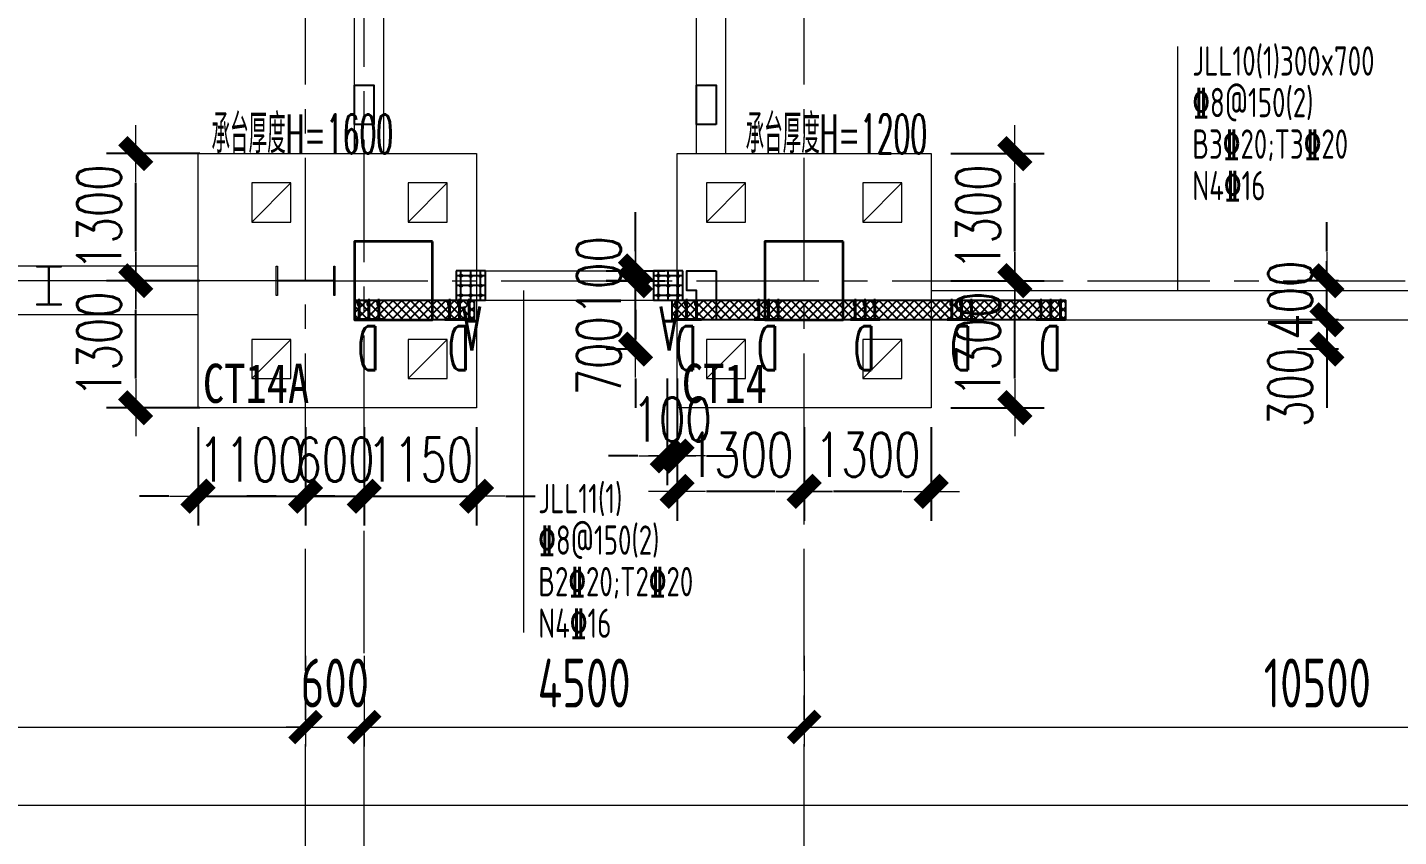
# Model space of a CAD drawing. Extents: x -1201378 to 2367219, y -619313 to 244905.
# Drawn here: x -102203 to -88177, y 131963 to 140244 of the extents above; entities that cross this region are included whole.
import ezdxf
from ezdxf.enums import TextEntityAlignment as Align

# ---------------------------------------------------------------- set-up
doc = ezdxf.new("R2010")
doc.units = 0
doc.header["$LTSCALE"] = 1000
doc.linetypes.add('CENTER', pattern=[2, 1.25, -0.25, 0.25, -0.25])
doc.layers.get('0').update_dxf_attribs({"linetype": 'CONTINUOUS'})
doc.layers.get('Defpoints').update_dxf_attribs({"linetype": 'CONTINUOUS'})
for name, color, linetype in [('!ZN1-填充-8', 8, 'CONTINUOUS'), ('2钢材断面', 2, 'CONTINUOUS'), ('30预埋件', 30, 'CONTINUOUS'), ('40钢材投影', 40, 'CONTINUOUS'), ('ALT_CEN-0-30', 1, 'CENTER'), ('S-BG', 131, 'CONTINUOUS'), ('S-GZ', 2, 'CONTINUOUS'), ('S-HATCH1-W', 252, 'CONTINUOUS'), ('S-SS', 111, 'CONTINUOUS'), ('S-TEXT', 21, 'CONTINUOUS'), ('结构轮廓线', 1, 'CONTINUOUS')]:
    doc.layers.add(name, color=color, linetype=linetype)
doc.layers.add('A-云线2', color=3, linetype='CONTINUOUS', plot=False)
for name, color, linetype, lineweight in [('S-axis', 111, 'CONTINUOUS', 0), ('S-bkl', 4, 'CONTINUOUS', 0), ('S-col', 2, 'CONTINUOUS', 0), ('S-ct', 2, 'CONTINUOUS', 0), ('S-dim', 81, 'CONTINUOUS', 0), ('S-dote', 5, 'CENTER', 0), ('S-zhuang', 1, 'CONTINUOUS', 0), ('基础梁集中标注', 2, 'CONTINUOUS', 18), ('砼柱', 2, 'CONTINUOUS', 35)]:
    doc.layers.add(name, color=color, linetype=linetype, lineweight=lineweight)
doc.styles.add('DHTEXT-1', font='romans.shx', dxfattribs={"width": 0.7, "bigfont": 'chinese.shx'})
doc.styles.add('SS1', font='tj-romans1.shx', dxfattribs={"width": 0.7, "bigfont": 'tj-hztxt1.shx'})
doc.styles.add('TSSD_Dimension', font='tssdeng.shx', dxfattribs={"width": 0.7, "bigfont": 'hztxt.shx'})
doc.styles.add('样式 1', font='yjkeng.shx', dxfattribs={"width": 0.7, "height": 300, "bigfont": 'yjkchn.shx'})
doc.styles.add('黑体', font='simhei.ttf', dxfattribs={"width": 0.8})
doc.dimstyles.new('S-150-ARCHI', dxfattribs={"dimscale": 150, "dimtxt": 3, "dimasz": 2, "dimexe": 2, "dimexo": 2, "dimgap": 1, "dimtad": 1, "dimdec": 0, "dimzin": 0, "dimdsep": 46, "dimtxsty": 'SS1', "dimblk1": 'TT', "dimblk2": 'TT', "dimsah": 1, "dimcen": 1, "dimclrd": 256, "dimclre": 256, "dimclrt": 256, "dimadec": 0, "dimazin": 0, "dimtfac": 1, "dimtdec": 0, "dimtix": 1, "dimtmove": 2, "dimatfit": 0, "dimldrblk": 'TT', "dimfxl": 2, "dimtolj": 1, "dimtzin": 0, "dimarcsym": 0})
doc.dimstyles.new('TSSD_200_200', dxfattribs={"dimtxt": 500, "dimasz": 200, "dimexe": 200, "dimexo": 500, "dimgap": 200, "dimtad": 1, "dimdec": 0, "dimzin": 0, "dimdsep": 46, "dimtxsty": 'TSSD_Dimension', "dimblk": 'ARCHTICK', "dimcen": 0, "dimdle": 200, "dimclrt": 7, "dimadec": 0, "dimazin": 0, "dimtfac": 1, "dimtdec": 0, "dimtix": 1, "dimtmove": 2, "dimatfit": 3, "dimfxl": 1, "dimtolj": 1, "dimtzin": 0, "dimarcsym": 0})

# ---------------------------------------------------------------- blocks, each defined once
blk = doc.blocks.new('_FZH')
at = {"layer": 'S-col'}
blk.add_lwpolyline([(-0.375, -0.188), (-0.375, 0.187), (-0.36, 0.187), (-0.36, 0.005), (0.36, 0.005), (0.36, 0.187), (0.375, 0.187), (0.375, -0.188), (0.36, -0.188), (0.36, -0.005), (-0.36, -0.005), (-0.36, -0.188)], close=True, dxfattribs=at)
blk = doc.blocks.new('w4234324')
at = {"layer": 'S-col', "xscale": 800.0000000000005, "yscale": 800.0000000000005, "zscale": 800.0000000000005}
blk.add_blockref('_FZH', (-144454, 741820), dxfattribs=at)
blk = doc.blocks.new('_ArchTick')
at = {"color": 0, "linetype": 'ByBlock', "const_width": 0.5}
blk.add_lwpolyline([(-0.707, -0.707), (0.707, 0.707)], dxfattribs=at)
blk = doc.blocks.new('*D3029')
at = {"layer": 'Defpoints', "color": 0, "transparency": 16777216}
for p in [(-115858, 21687), (-99358, 21687), (-99358, 20460)]:
    blk.add_point(p, dxfattribs=at)
at = {"layer": 'S-axis', "color": 0, "lineweight": -2, "transparency": 16777216}
for p, q in [((-115858, 21187), (-115858, 20260)), ((-99358, 21187), (-99358, 20260)), ((-116058, 20460), (-99158, 20460))]:
    blk.add_line(p, q, dxfattribs=at)
at = {"layer": 'S-axis', "color": 0, "lineweight": -2, "transparency": 16777216, "xscale": 200, "yscale": 200, "zscale": 200, "rotation": 180}
blk.add_blockref('_ArchTick', (-115858, 20460), dxfattribs=at)
at = {"layer": 'S-axis', "color": 0, "lineweight": -2, "transparency": 16777216, "xscale": 200, "yscale": 200, "zscale": 200}
blk.add_blockref('_ArchTick', (-99358, 20460), dxfattribs=at)
at = {"layer": 'S-axis', "color": 7, "transparency": 16777216, "insert": (-107608, 20910), "char_height": 500, "attachment_point": 5, "style": 'TSSD_Dimension'}
blk.add_mtext('\\A1;16500', dxfattribs=at)
blk = doc.blocks.new('*D3030')
at = {"layer": 'Defpoints', "color": 0, "transparency": 16777216}
for p in [(-99358, 21687), (-98758, 21687), (-98758, 20460)]:
    blk.add_point(p, dxfattribs=at)
at = {"layer": 'S-axis', "color": 0, "lineweight": -2, "transparency": 16777216}
for p, q in [((-99358, 21187), (-99358, 20260)), ((-98758, 21187), (-98758, 20260)), ((-99358, 20460), (-99558, 20460)), ((-99358, 20460), (-98758, 20460)), ((-98758, 20460), (-98558, 20460))]:
    blk.add_line(p, q, dxfattribs=at)
at = {"layer": 'S-axis', "color": 0, "lineweight": -2, "transparency": 16777216, "xscale": 200, "yscale": 200, "zscale": 200}
blk.add_blockref('_ArchTick', (-99358, 20460), dxfattribs=at)
at = {"layer": 'S-axis', "color": 0, "lineweight": -2, "transparency": 16777216, "xscale": 200, "yscale": 200, "zscale": 200, "rotation": 180}
blk.add_blockref('_ArchTick', (-98758, 20460), dxfattribs=at)
at = {"layer": 'S-axis', "color": 7, "transparency": 16777216, "insert": (-99058, 20910), "char_height": 500, "attachment_point": 5, "style": 'TSSD_Dimension'}
blk.add_mtext('\\A1;600', dxfattribs=at)
blk = doc.blocks.new('*D3031')
at = {"layer": 'Defpoints', "color": 0, "transparency": 16777216}
for p in [(-98758, 21687), (-94258, 21687), (-94258, 20460)]:
    blk.add_point(p, dxfattribs=at)
at = {"layer": 'S-axis', "color": 0, "lineweight": -2, "transparency": 16777216}
for p, q in [((-98758, 21187), (-98758, 20260)), ((-94258, 21187), (-94258, 20260)), ((-98958, 20460), (-94058, 20460))]:
    blk.add_line(p, q, dxfattribs=at)
at = {"layer": 'S-axis', "color": 0, "lineweight": -2, "transparency": 16777216, "xscale": 200, "yscale": 200, "zscale": 200, "rotation": 180}
blk.add_blockref('_ArchTick', (-98758, 20460), dxfattribs=at)
at = {"layer": 'S-axis', "color": 0, "lineweight": -2, "transparency": 16777216, "xscale": 200, "yscale": 200, "zscale": 200}
blk.add_blockref('_ArchTick', (-94258, 20460), dxfattribs=at)
at = {"layer": 'S-axis', "color": 7, "transparency": 16777216, "insert": (-96508, 20910), "char_height": 500, "attachment_point": 5, "style": 'TSSD_Dimension'}
blk.add_mtext('\\A1;4500', dxfattribs=at)
blk = doc.blocks.new('*D3032')
at = {"layer": 'Defpoints', "color": 0, "transparency": 16777216}
for p in [(-94258, 21687), (-83758, 21687), (-83758, 20460)]:
    blk.add_point(p, dxfattribs=at)
at = {"layer": 'S-axis', "color": 0, "lineweight": -2, "transparency": 16777216}
for p, q in [((-94258, 21187), (-94258, 20260)), ((-83758, 21187), (-83758, 20260)), ((-94458, 20460), (-83558, 20460))]:
    blk.add_line(p, q, dxfattribs=at)
at = {"layer": 'S-axis', "color": 0, "lineweight": -2, "transparency": 16777216, "xscale": 200, "yscale": 200, "zscale": 200, "rotation": 180}
blk.add_blockref('_ArchTick', (-94258, 20460), dxfattribs=at)
at = {"layer": 'S-axis', "color": 0, "lineweight": -2, "transparency": 16777216, "xscale": 200, "yscale": 200, "zscale": 200}
blk.add_blockref('_ArchTick', (-83758, 20460), dxfattribs=at)
at = {"layer": 'S-axis', "color": 7, "transparency": 16777216, "insert": (-89008, 20910), "char_height": 500, "attachment_point": 5, "style": 'TSSD_Dimension'}
blk.add_mtext('\\A1;10500', dxfattribs=at)
blk = doc.blocks.new('*D3034')
at = {"layer": 'Defpoints', "color": 0, "transparency": 16777216}
for p in [(-209458, 21587), (-82958, 21587), (-82958, 19660)]:
    blk.add_point(p, dxfattribs=at)
at = {"layer": 'S-axis', "color": 0, "lineweight": -2, "transparency": 16777216}
for p, q in [((-209458, 21087), (-209458, 19460)), ((-82958, 21087), (-82958, 19460)), ((-209658, 19660), (-82758, 19660))]:
    blk.add_line(p, q, dxfattribs=at)
at = {"layer": 'S-axis', "color": 0, "lineweight": -2, "transparency": 16777216, "xscale": 200, "yscale": 200, "zscale": 200, "rotation": 180}
blk.add_blockref('_ArchTick', (-209458, 19660), dxfattribs=at)
at = {"layer": 'S-axis', "color": 0, "lineweight": -2, "transparency": 16777216, "xscale": 200, "yscale": 200, "zscale": 200}
blk.add_blockref('_ArchTick', (-82958, 19660), dxfattribs=at)
at = {"layer": 'S-axis', "color": 7, "transparency": 16777216, "insert": (-146208, 20110), "char_height": 500, "attachment_point": 5, "style": 'TSSD_Dimension'}
blk.add_mtext('\\A1;126500', dxfattribs=at)
blk = doc.blocks.new('A$C6AFE39C8')
at = {"layer": '砼柱', "lineweight": 35}
for points in [[(-14800, -90000), (-15600, -90000), (-15600, -90800), (-14800, -90800)], [(-10600, -90000), (-11400, -90000), (-11400, -90800), (-10600, -90800)]]:
    blk.add_lwpolyline(points, close=True, dxfattribs=at)
blk = doc.blocks.new('A$C656D53E9')
at = {"layer": 'S-zhuang', "ltscale": 0.25}
blk.add_line((-200, 200), (200, -200), dxfattribs=at)
at = {"layer": 'S-zhuang', "color": 1, "ltscale": 0.5}
blk.add_lwpolyline([(200, 200), (-200, 200), (-200, -200), (200, -200)], close=True, dxfattribs=at)
blk = doc.blocks.new('TT')
blk.add_line((-0.969, 0), (0.969, 0))
at = {"const_width": 0.45}
blk.add_lwpolyline([(-0.442, -0.442), (0.442, 0.442)], dxfattribs=at)
blk = doc.blocks.new('*D5460')
at = {"layer": 'Defpoints', "color": 0, "transparency": 16777216}
for p in [(-100458, 136452), (-99358, 136452), (-99358, 135446)]:
    blk.add_point(p, dxfattribs=at)
at = {"layer": 'S-dim', "lineweight": -2, "transparency": 16777216}
for p, q in [((-100458, 136152), (-100458, 135146)), ((-99358, 136152), (-99358, 135146)), ((-100758, 135446), (-101058, 135446)), ((-100458, 135446), (-99358, 135446)), ((-99058, 135446), (-98758, 135446))]:
    blk.add_line(p, q, dxfattribs=at)
at = {"layer": 'S-dim', "lineweight": -2, "transparency": 16777216, "xscale": 300, "yscale": 300, "zscale": 300}
blk.add_blockref('TT', (-100458, 135446), dxfattribs=at)
at = {"layer": 'S-dim', "lineweight": -2, "transparency": 16777216, "xscale": 300, "yscale": 300, "zscale": 300, "rotation": 180}
blk.add_blockref('TT', (-99358, 135446), dxfattribs=at)
at = {"layer": 'S-dim', "transparency": 16777216, "insert": (-99908, 135821), "char_height": 450, "attachment_point": 5, "style": 'SS1'}
blk.add_mtext('\\A1;1100', dxfattribs=at)
blk = doc.blocks.new('*D5461')
at = {"layer": 'Defpoints', "color": 0, "transparency": 16777216}
for p in [(-99358, 136452), (-98758, 136452), (-98758, 135446)]:
    blk.add_point(p, dxfattribs=at)
at = {"layer": 'S-dim', "lineweight": -2, "transparency": 16777216}
for p, q in [((-99358, 136152), (-99358, 135146)), ((-98758, 136152), (-98758, 135146)), ((-99658, 135446), (-99958, 135446)), ((-99358, 135446), (-98758, 135446)), ((-98458, 135446), (-98158, 135446))]:
    blk.add_line(p, q, dxfattribs=at)
at = {"layer": 'S-dim', "lineweight": -2, "transparency": 16777216, "xscale": 300, "yscale": 300, "zscale": 300}
blk.add_blockref('TT', (-99358, 135446), dxfattribs=at)
at = {"layer": 'S-dim', "lineweight": -2, "transparency": 16777216, "xscale": 300, "yscale": 300, "zscale": 300, "rotation": 180}
blk.add_blockref('TT', (-98758, 135446), dxfattribs=at)
at = {"layer": 'S-dim', "transparency": 16777216, "insert": (-99058, 135821), "char_height": 450, "attachment_point": 5, "style": 'SS1'}
blk.add_mtext('\\A1;600', dxfattribs=at)
blk = doc.blocks.new('*D5462')
at = {"layer": 'Defpoints', "color": 0, "transparency": 16777216}
for p in [(-98758, 136452), (-97608, 136452), (-97608, 135446)]:
    blk.add_point(p, dxfattribs=at)
at = {"layer": 'S-dim', "lineweight": -2, "transparency": 16777216}
for p, q in [((-98758, 136152), (-98758, 135146)), ((-97608, 136152), (-97608, 135146)), ((-99058, 135446), (-99358, 135446)), ((-98758, 135446), (-97608, 135446)), ((-97308, 135446), (-97008, 135446))]:
    blk.add_line(p, q, dxfattribs=at)
at = {"layer": 'S-dim', "lineweight": -2, "transparency": 16777216, "xscale": 300, "yscale": 300, "zscale": 300}
blk.add_blockref('TT', (-98758, 135446), dxfattribs=at)
at = {"layer": 'S-dim', "lineweight": -2, "transparency": 16777216, "xscale": 300, "yscale": 300, "zscale": 300, "rotation": 180}
blk.add_blockref('TT', (-97608, 135446), dxfattribs=at)
at = {"layer": 'S-dim', "transparency": 16777216, "insert": (-98183, 135821), "char_height": 450, "attachment_point": 5, "style": 'SS1'}
blk.add_mtext('\\A1;1150', dxfattribs=at)
blk = doc.blocks.new('*D5463')
at = {"layer": 'Defpoints', "color": 0, "transparency": 16777216}
for p in [(-101096, 137652), (-100141, 137652), (-100141, 136352)]:
    blk.add_point(p, dxfattribs=at)
at = {"layer": 'S-dim', "lineweight": -2, "transparency": 16777216}
for p, q in [((-100441, 137652), (-101396, 137652)), ((-101096, 136652), (-101096, 137352)), ((-100441, 136352), (-101396, 136352))]:
    blk.add_line(p, q, dxfattribs=at)
at = {"layer": 'S-dim', "lineweight": -2, "transparency": 16777216, "xscale": 300, "yscale": 300, "zscale": 300}
for p, rotation in [((-101096, 137652), 90), ((-101096, 136352), 270)]:
    blk.add_blockref('TT', p, dxfattribs=dict(at, rotation=rotation))
at = {"layer": 'S-dim', "transparency": 16777216, "insert": (-101471, 137002), "char_height": 450, "attachment_point": 5, "rotation": 90, "style": 'SS1'}
blk.add_mtext('\\A1;1300', dxfattribs=at)
blk = doc.blocks.new('*D5464')
at = {"layer": 'Defpoints', "color": 0, "transparency": 16777216}
for p in [(-101096, 138952), (-100141, 138952), (-100141, 137652)]:
    blk.add_point(p, dxfattribs=at)
at = {"layer": 'S-dim', "lineweight": -2, "transparency": 16777216}
for p, q in [((-100441, 138952), (-101396, 138952)), ((-101096, 137952), (-101096, 138652)), ((-100441, 137652), (-101396, 137652))]:
    blk.add_line(p, q, dxfattribs=at)
at = {"layer": 'S-dim', "lineweight": -2, "transparency": 16777216, "xscale": 300, "yscale": 300, "zscale": 300}
for p, rotation in [((-101096, 138952), 90), ((-101096, 137652), 270)]:
    blk.add_blockref('TT', p, dxfattribs=dict(at, rotation=rotation))
at = {"layer": 'S-dim', "transparency": 16777216, "insert": (-101471, 138302), "char_height": 450, "attachment_point": 5, "rotation": 90, "style": 'SS1'}
blk.add_mtext('\\A1;1300', dxfattribs=at)
blk = doc.blocks.new('*D5465')
at = {"layer": 'Defpoints', "color": 0, "transparency": 16777216}
for p in [(-93058, 137652), (-92103, 137652), (-93058, 136352)]:
    blk.add_point(p, dxfattribs=at)
at = {"layer": 'S-dim', "lineweight": -2, "transparency": 16777216}
for p, q in [((-92758, 137652), (-91803, 137652)), ((-92103, 136652), (-92103, 137352)), ((-92758, 136352), (-91803, 136352))]:
    blk.add_line(p, q, dxfattribs=at)
at = {"layer": 'S-dim', "lineweight": -2, "transparency": 16777216, "xscale": 300, "yscale": 300, "zscale": 300}
for p, rotation in [((-92103, 137652), 90), ((-92103, 136352), 270)]:
    blk.add_blockref('TT', p, dxfattribs=dict(at, rotation=rotation))
at = {"layer": 'S-dim', "transparency": 16777216, "insert": (-92478, 137002), "char_height": 450, "attachment_point": 5, "rotation": 90, "style": 'SS1'}
blk.add_mtext('\\A1;1300', dxfattribs=at)
blk = doc.blocks.new('*D5466')
at = {"layer": 'Defpoints', "color": 0, "transparency": 16777216}
for p in [(-93058, 138952), (-92103, 138952), (-93058, 137652)]:
    blk.add_point(p, dxfattribs=at)
at = {"layer": 'S-dim', "lineweight": -2, "transparency": 16777216}
for p, q in [((-92758, 138952), (-91803, 138952)), ((-92103, 137952), (-92103, 138652)), ((-92758, 137652), (-91803, 137652))]:
    blk.add_line(p, q, dxfattribs=at)
at = {"layer": 'S-dim', "lineweight": -2, "transparency": 16777216, "xscale": 300, "yscale": 300, "zscale": 300}
for p, rotation in [((-92103, 138952), 90), ((-92103, 137652), 270)]:
    blk.add_blockref('TT', p, dxfattribs=dict(at, rotation=rotation))
at = {"layer": 'S-dim', "transparency": 16777216, "insert": (-92478, 138302), "char_height": 450, "attachment_point": 5, "rotation": 90, "style": 'SS1'}
blk.add_mtext('\\A1;1300', dxfattribs=at)
blk = doc.blocks.new('*D5467')
at = {"layer": 'Defpoints', "color": 0, "transparency": 16777216}
for p in [(-94258, 136452), (-92958, 136452), (-94258, 135496)]:
    blk.add_point(p, dxfattribs=at)
at = {"layer": 'S-dim', "lineweight": -2, "transparency": 16777216}
for p, q in [((-94258, 136152), (-94258, 135196)), ((-92958, 136152), (-92958, 135196)), ((-93258, 135496), (-93958, 135496))]:
    blk.add_line(p, q, dxfattribs=at)
at = {"layer": 'S-dim', "lineweight": -2, "transparency": 16777216, "xscale": 300, "yscale": 300, "zscale": 300}
for p, rotation in [((-94258, 135496), 180.0000000000039), ((-92958, 135496), 3.836930773104541e-12)]:
    blk.add_blockref('TT', p, dxfattribs=dict(at, rotation=rotation))
at = {"layer": 'S-dim', "transparency": 16777216, "insert": (-93608, 135871), "char_height": 450, "attachment_point": 5, "style": 'SS1'}
blk.add_mtext('\\A1;1300', dxfattribs=at)
blk = doc.blocks.new('*D5468')
at = {"layer": 'Defpoints', "color": 0, "transparency": 16777216}
for p in [(-95558, 136452), (-94258, 136452), (-95558, 135496)]:
    blk.add_point(p, dxfattribs=at)
at = {"layer": 'S-dim', "lineweight": -2, "transparency": 16777216}
for p, q in [((-95558, 136152), (-95558, 135196)), ((-94258, 136152), (-94258, 135196)), ((-94558, 135496), (-95258, 135496))]:
    blk.add_line(p, q, dxfattribs=at)
at = {"layer": 'S-dim', "lineweight": -2, "transparency": 16777216, "xscale": 300, "yscale": 300, "zscale": 300}
for p, rotation in [((-95558, 135496), 179.9999999999975), ((-94258, 135496), 359.9999999999975)]:
    blk.add_blockref('TT', p, dxfattribs=dict(at, rotation=rotation))
at = {"layer": 'S-dim', "transparency": 16777216, "insert": (-94908, 135871), "char_height": 450, "attachment_point": 5, "style": 'SS1'}
blk.add_mtext('\\A1;1300', dxfattribs=at)
blk = doc.blocks.new('*D5593')
at = {"layer": 'Defpoints', "color": 0, "transparency": 16777216}
for p in [(-88910, 137652), (-88492, 137652), (-88492, 137252)]:
    blk.add_point(p, dxfattribs=at)
at = {"layer": 'S-dim', "lineweight": -2, "transparency": 16777216}
for p, q in [((-88910, 137952), (-88910, 138252)), ((-88792, 137652), (-89210, 137652)), ((-88910, 137252), (-88910, 137652)), ((-88792, 137252), (-89210, 137252)), ((-88910, 136952), (-88910, 136652))]:
    blk.add_line(p, q, dxfattribs=at)
at = {"layer": 'S-dim', "lineweight": -2, "transparency": 16777216, "xscale": 300, "yscale": 300, "zscale": 300}
for p, rotation in [((-88910, 137652), 270), ((-88910, 137252), 90)]:
    blk.add_blockref('TT', p, dxfattribs=dict(at, rotation=rotation))
at = {"layer": 'S-dim', "transparency": 16777216, "insert": (-89285, 137452), "char_height": 450, "attachment_point": 5, "rotation": 90, "style": 'SS1'}
blk.add_mtext('\\A1;400', dxfattribs=at)
blk = doc.blocks.new('*D6496')
at = {"layer": 'Defpoints', "color": 0, "transparency": 16777216}
for p in [(-96583, 137752), (-96583, 137652), (-95983, 137652)]:
    blk.add_point(p, dxfattribs=at)
at = {"layer": 'S-dim', "lineweight": -2, "transparency": 16777216}
for p, q in [((-95983, 138052), (-95983, 138352)), ((-96283, 137752), (-95683, 137752)), ((-95983, 137752), (-95983, 137652)), ((-96283, 137652), (-95683, 137652)), ((-95983, 137352), (-95983, 137052))]:
    blk.add_line(p, q, dxfattribs=at)
at = {"layer": 'S-dim', "lineweight": -2, "transparency": 16777216, "xscale": 300, "yscale": 300, "zscale": 300}
for p, rotation in [((-95983, 137752), 270), ((-95983, 137652), 90)]:
    blk.add_blockref('TT', p, dxfattribs=dict(at, rotation=rotation))
at = {"layer": 'S-dim', "transparency": 16777216, "insert": (-96358, 137702), "char_height": 450, "attachment_point": 5, "rotation": 90, "style": 'SS1'}
blk.add_mtext('\\A1;100', dxfattribs=at)
blk = doc.blocks.new('*D6512')
at = {"layer": 'Defpoints', "color": 0, "transparency": 16777216}
for p in [(-95658, 136952), (-95558, 136952), (-95558, 135858)]:
    blk.add_point(p, dxfattribs=at)
at = {"layer": 'S-dim', "lineweight": -2, "transparency": 16777216}
for p, q in [((-95658, 136652), (-95658, 135558)), ((-95558, 136652), (-95558, 135558)), ((-95958, 135858), (-96258, 135858)), ((-95658, 135858), (-95558, 135858)), ((-95258, 135858), (-94958, 135858))]:
    blk.add_line(p, q, dxfattribs=at)
at = {"layer": 'S-dim', "lineweight": -2, "transparency": 16777216, "xscale": 300, "yscale": 300, "zscale": 300}
blk.add_blockref('TT', (-95658, 135858), dxfattribs=at)
at = {"layer": 'S-dim', "lineweight": -2, "transparency": 16777216, "xscale": 300, "yscale": 300, "zscale": 300, "rotation": 180}
blk.add_blockref('TT', (-95558, 135858), dxfattribs=at)
at = {"layer": 'S-dim', "transparency": 16777216, "insert": (-95608, 136233), "char_height": 450, "attachment_point": 5, "style": 'SS1'}
blk.add_mtext('\\A1;100', dxfattribs=at)
blk = doc.blocks.new('*D6513')
at = {"layer": 'Defpoints', "color": 0, "transparency": 16777216}
for p in [(-95983, 137652), (-95658, 137652), (-95658, 136952)]:
    blk.add_point(p, dxfattribs=at)
at = {"layer": 'S-dim', "lineweight": -2, "transparency": 16777216}
for p, q in [((-95983, 137952), (-95983, 138252)), ((-95958, 137652), (-96283, 137652)), ((-95983, 136952), (-95983, 137652)), ((-95958, 136952), (-96283, 136952)), ((-95983, 136652), (-95983, 136352))]:
    blk.add_line(p, q, dxfattribs=at)
at = {"layer": 'S-dim', "lineweight": -2, "transparency": 16777216, "xscale": 300, "yscale": 300, "zscale": 300}
for p, rotation in [((-95983, 137652), 270), ((-95983, 136952), 90)]:
    blk.add_blockref('TT', p, dxfattribs=dict(at, rotation=rotation))
at = {"layer": 'S-dim', "transparency": 16777216, "insert": (-96358, 136883), "char_height": 450, "attachment_point": 5, "rotation": 90, "style": 'SS1'}
blk.add_mtext('\\A1;700', dxfattribs=at)
blk = doc.blocks.new('*D6514')
at = {"layer": 'Defpoints', "color": 0, "transparency": 16777216}
for p in [(-88492, 137252), (-88910, 136952), (-88492, 136952)]:
    blk.add_point(p, dxfattribs=at)
at = {"layer": 'S-dim', "lineweight": -2, "transparency": 16777216}
for p, q in [((-88910, 137552), (-88910, 137852)), ((-88792, 137252), (-89210, 137252)), ((-88910, 137252), (-88910, 136952)), ((-88792, 136952), (-89210, 136952)), ((-88910, 136652), (-88910, 136352))]:
    blk.add_line(p, q, dxfattribs=at)
at = {"layer": 'S-dim', "lineweight": -2, "transparency": 16777216, "xscale": 300, "yscale": 300, "zscale": 300}
for p, rotation in [((-88910, 137252), 270), ((-88910, 136952), 90)]:
    blk.add_blockref('TT', p, dxfattribs=dict(at, rotation=rotation))
at = {"layer": 'S-dim', "transparency": 16777216, "insert": (-89285, 136559), "char_height": 450, "attachment_point": 5, "rotation": 90, "style": 'SS1'}
blk.add_mtext('\\A1;300', dxfattribs=at)
blk = doc.blocks.new('20250903183753')
at = {"layer": '2钢材断面'}
for p, q in [((150, 0), (-150, 0)), ((-150, 0), (-150, -300)), ((150, -300), (150, 0)), ((-150, -300), (150, -300))]:
    blk.add_line(p, q, dxfattribs=at)
at = {"layer": '40钢材投影'}
for centre, radius in [((-100, -50), 12), ((-100, -150), 12), ((-100, -50), 6), ((0, -50), 12), ((0, -150), 12), ((0, -50), 6), ((100, -50), 12), ((100, -150), 12), ((100, -50), 6), ((-100, -250), 12), ((-100, -150), 6), ((-100, -250), 6), ((0, -250), 12), ((0, -150), 6), ((0, -250), 6), ((100, -251), 12), ((100, -150), 6), ((100, -251), 6)]:
    blk.add_circle(centre, radius, dxfattribs=at)
at = {"layer": 'ALT_CEN-0-30', "ltscale": 20}
for p, q in [((-100, 0), (-100, -300)), ((0, 0), (0, -300)), ((100, 0), (100, -300)), ((-150, -50), (150, -50)), ((-150, -150), (150, -150)), ((-150, -250), (150, -250))]:
    blk.add_line(p, q, dxfattribs=at)
blk = doc.blocks.new('20250903183821')
at = {"ltscale": 50}
blk.add_blockref('20250903183753', (0, 0), dxfattribs=at)
at = {"layer": '30预埋件', "style": 'DHTEXT-1', "text_generation_flag": 6, "width": 0.55}
blk.add_attdef('B', (-105, 65), '', height=450, rotation=180, dxfattribs=at)
blk = doc.blocks.new('20250903183448')
at = {"ltscale": 500}
blk.add_blockref('20250903183821', (0, -20), dxfattribs=at).add_auto_attribs({'B': 'A'})
blk = doc.blocks.new('234')
at = {"layer": '!ZN1-填充-8'}
h = blk.add_hatch(color=252, dxfattribs=at)
h.dxf.hatch_style = 1
h.paths.add_polyline_path([(-105, -10), (-113, -10), (-105, -18)])
h = blk.add_hatch(color=252, dxfattribs=at)
h.dxf.hatch_style = 1
h.paths.add_polyline_path([(-95, -18), (-105, -18), (-105, -10), (-95, -10)])
h = blk.add_hatch(color=252, dxfattribs=at)
h.dxf.hatch_style = 1
h.paths.add_polyline_path([(-95, -10), (-87, -10), (-95, -18)])
h = blk.add_hatch(color=252, dxfattribs=at)
h.dxf.hatch_style = 1
h.paths.add_polyline_path([(-5, -10), (-13, -10), (-5, -18)])
h = blk.add_hatch(color=252, dxfattribs=at)
h.dxf.hatch_style = 1
h.paths.add_polyline_path([(5, -18), (-5, -18), (-5, -10), (5, -10)])
h = blk.add_hatch(color=252, dxfattribs=at)
h.dxf.hatch_style = 1
h.paths.add_polyline_path([(5, -10), (13, -10), (5, -18)])
h = blk.add_hatch(color=252, dxfattribs=at)
h.dxf.hatch_style = 1
h.paths.add_polyline_path([(95, -10), (87, -10), (95, -18)])
h = blk.add_hatch(color=252, dxfattribs=at)
h.dxf.hatch_style = 1
h.paths.add_polyline_path([(105, -18), (95, -18), (95, -10), (105, -10)])
h = blk.add_hatch(color=252, dxfattribs=at)
h.dxf.hatch_style = 1
h.paths.add_polyline_path([(105, -10), (113, -10), (105, -18)])
at = {"layer": '2钢材断面'}
for p, q in [((-150, 0), (-150, -10)), ((150, 0), (-150, 0)), ((150, 0), (150, -10)), ((-94, -10), (-150, -10)), ((0, -10), (-94, -10)), ((106, -10), (0, -10)), ((150, -10), (106, -10))]:
    blk.add_line(p, q, dxfattribs=at)
at = {"layer": '40钢材投影'}
for p, q in [((-105, -18), (-113, -10)), ((-105, -10), (-105, -200)), ((-95, -10), (-95, -200)), ((-95, -18), (-87, -10)), ((-5, -18), (-13, -10)), ((-5, -10), (-5, -200)), ((5, -10), (5, -200)), ((5, -18), (13, -10)), ((95, -18), (87, -10)), ((95, -10), (95, -200)), ((105, -10), (105, -200)), ((105, -18), (113, -10)), ((-95, -200), (-105, -200)), ((5, -200), (-5, -200)), ((105, -200), (95, -200))]:
    blk.add_line(p, q, dxfattribs=at)
for points in [[(-95, -172), (-95, -150), (-85, -150), (-85, -200), (-95, -200), (-95, -184)], [(5, -172), (5, -150), (15, -150), (15, -200), (5, -200), (5, -184)], [(105, -172), (105, -150), (115, -150), (115, -200), (105, -200), (105, -184)]]:
    blk.add_lwpolyline(points, dxfattribs=at)
at = {"layer": 'ALT_CEN-0-30', "ltscale": 0.3}
for p, q in [((-100, 0), (-100, -215)), ((0, 0), (0, -215)), ((100, 0), (100, -215))]:
    blk.add_line(p, q, dxfattribs=at)
blk = doc.blocks.new('20250912151943')
at = {"layer": '40钢材投影', "color": 2, "ltscale": 500, "rotation": 180}
blk.add_blockref('234', (0, 0), dxfattribs=at)
at = {"layer": '30预埋件', "style": 'DHTEXT-1', "text_generation_flag": 6, "width": 0.55}
blk.add_attdef('B', (105, -65), '', height=450, dxfattribs=at)
blk = doc.blocks.new('A$Ce592290a')
at = {"layer": 'S-col', "color": 1}
blk.add_lwpolyline([(107000, -90238), (107000, -90250), (106750, -90250), (106750, -90238), (106871, -90238), (106871, -89862), (106750, -89862), (106750, -89850), (107000, -89850), (107000, -89862), (106879, -89862), (106879, -90238)], close=True, dxfattribs=at)
blk = doc.blocks.new('1#轴网')
at = {"layer": 'S-dote'}
for p, q in [((-99358.5, 19033.1), (-99358.5, 124633.4)), ((-94258.5, 19033.1), (-94258.5, 124689.3)), ((-98758.5, 19217), (-98758.5, 124427)), ((-99358.5, 25027), (-216950.7, 25027)), ((-99358.5, 25027), (-76979.2, 25027))]:
    blk.add_line(p, q, dxfattribs=at)
at = {"layer": 'S-axis'}
for p1, p2, distance, picture, middle in [((-115858.5, 21687), (-99358.5, 21687), -1226.7, '*D3029', (-107608.5, 20910.3)), ((-99358.5, 21687), (-98758.5, 21687), -1226.7, '*D3030', (-99058.5, 20910.3)), ((-98758.5, 21687), (-94258.5, 21687), -1226.7, '*D3031', (-96508.5, 20910.3)), ((-94258.5, 21687), (-83758.5, 21687), -1226.7, '*D3032', (-89008.5, 20910.3)), ((-209458.5, 21587), (-82958.5, 21587), -1926.7, '*D3034', (-146208.5, 20110.3))]:
    dim = blk.add_aligned_dim(p1=p1, p2=p2, distance=distance, dimstyle='TSSD_200_200', dxfattribs=at)
    dim.commit()
    dim.dimension.update_dxf_attribs({"geometry": picture, "text_midpoint": middle})

msp = doc.modelspace()

# ---------------------------------------------------------------- hatches: boundary and pattern name
at = {"layer": 'S-HATCH1-W'}
h = msp.add_hatch(dxfattribs=at)
h.set_pattern_fill('ANSI37', color=256, scale=20)
h.set_pattern_definition([(45, (106510.04, 393070.09), (-44.90128, 44.90128), []), (135, (106510.04, 393070.09), (-44.90128, -44.90128), [])])
h.paths.add_polyline_path([(-97633.2, 137251.8), (-97633.2, 137451.8), (-98858.4, 137451.8), (-98858.4, 137251.8)])
h = msp.add_hatch(dxfattribs=at)
h.set_pattern_fill('ANSI37', color=256, scale=20)
h.set_pattern_definition([(45, (112559.87, 393070.09), (-44.90128, 44.90128), []), (135, (112559.87, 393070.09), (-44.90128, -44.90128), [])])
h.paths.add_polyline_path([(-91583.4, 137251.8), (-91583.4, 137451.8), (-95608.4, 137451.4), (-95608.4, 137251.8)])

# ---------------------------------------------------------------- linework, layer by layer
at = {"layer": 'S-bkl'}
for p, q in [((-98858.5, 138951.8), (-98858.5, 144901.8)), ((-98558.5, 138951.8), (-98558.5, 144901.8)), ((-95358.5, 138951.8), (-95358.5, 143851.8)), ((-95058.5, 138951.8), (-95058.5, 143851.8)), ((-97608.5, 137751.8), (-95558.5, 137751.8)), ((-92958.5, 137551.8), (-84982.5, 137551.8)), ((-97608.5, 137451.8), (-95558.5, 137451.8)), ((-92958.5, 137251.8), (-84790, 137251.8))]:
    msp.add_line(p, q, dxfattribs=at)
for points in [[(-100458.5, 137801.8), (-208914.4, 137801.8)], [(-100458.5, 137301.8), (-208914.4, 137301.8)]]:
    msp.add_lwpolyline(points, dxfattribs=at)
at = {"layer": 'S-ct', "ltscale": 0.25}
for points in [[(-100458.5, 138951.8), (-97608.5, 138951.8), (-97608.5, 136351.8), (-100458.5, 136351.8)], [(-95558.5, 138951.8), (-92958.5, 138951.8), (-92958.5, 136351.8), (-95558.5, 136351.8)]]:
    msp.add_lwpolyline(points, close=True, dxfattribs=at)
at = {"layer": 'S-GZ'}
for points in [[(-98658.5, 139251.8), (-98858.5, 139251.8), (-98858.5, 139651.8), (-98658.5, 139651.8)], [(-95158.5, 139251.8), (-95358.5, 139251.8), (-95358.5, 139651.8), (-95158.5, 139651.8)]]:
    msp.add_lwpolyline(points, close=True, dxfattribs=at)
msp.add_lwpolyline([(-95158.5, 137751.8), (-95158.5, 137251.8), (-95358.5, 137251.8), (-95358.5, 137551.8), (-95458.5, 137551.8), (-95458.5, 137751.8), (-95158.5, 137751.8)], dxfattribs=at)
at = {"layer": 'S-HATCH1-W'}
for points in [[(-98858.4, 137451.8), (-97633.2, 137451.8), (-97633.2, 137251.8), (-98858.4, 137251.8)], [(-95608.4, 137451.8), (-91583.4, 137451.8), (-91583.4, 137251.8), (-95608.4, 137251.8)]]:
    msp.add_lwpolyline(points, close=True, dxfattribs=at)
at = {"layer": '基础梁集中标注', "lineweight": 18}
for p, q in [((-90436.7, 137551.8), (-90436.7, 140049.9)), ((-97127.3, 137551.8), (-97127.3, 134051.3))]:
    msp.add_line(p, q, dxfattribs=at)

# ---------------------------------------------------------------- block references
at = {"layer": 'A-云线2', "ltscale": 10, "rotation": 180}
for p in [(-97668.4, 137431.4), (-95648.4, 137431.4)]:
    msp.add_blockref('20250903183448', p, dxfattribs=at)
at = {"layer": 'S-axis'}
msp.add_blockref('1#轴网', (0, 112624.8), dxfattribs=at)
at = {"layer": 'S-col'}
for name, p in [('A$C6AFE39C8', (-83258.5, 228051.8)), ('A$C6AFE39C8', (-83258.5, 228051.8)), ('w4234324', (45095.7, -604168.2))]:
    msp.add_blockref(name, p, dxfattribs=at)
at = {"layer": 'S-ct', "ltscale": 0.25, "rotation": 270}
for p in [(-99708.5, 138451.8), (-98108.5, 138451.8), (-95058.5, 138451.8), (-93458.5, 138451.8), (-99708.5, 136851.8), (-98108.5, 136851.8), (-95058.5, 136851.8), (-93458.5, 136851.8)]:
    msp.add_blockref('A$C656D53E9', p, dxfattribs=at)
at = {"layer": 'S-SS'}
msp.add_blockref('A$Ce592290a', (-208858.4, 227651.8), dxfattribs=at)
at = {"layer": '结构轮廓线', "ltscale": 500}
for p in [(-98708.4, 137251.8), (-97783.2, 137251.8), (-95458.4, 137251.8), (-94620.9, 137251.8), (-93633.4, 137251.8), (-92645.9, 137251.8), (-91733.4, 137251.8)]:
    msp.add_blockref('20250912151943', p, dxfattribs=at).add_auto_attribs({'B': 'D'})

# ---------------------------------------------------------------- texts
at = {"layer": 'S-BG', "style": 'SS1', "width": 0.5}
for s, p in [('承台厚度H=1600', (-100320.7, 139154.2)), ('承台厚度H=1200', (-94857.3, 139154.2))]:
    msp.add_text(s, height=400, dxfattribs=at).set_placement(p, align=Align.MIDDLE_LEFT)
at = {"layer": 'S-TEXT', "style": '黑体', "width": 0.8}
for s, p in [('CT14A', (-100408.5, 136401.8)), ('CT14', (-95508.5, 136401.8))]:
    msp.add_text(s, height=400, dxfattribs=at).set_placement(p)
at = {"layer": '基础梁集中标注', "char_height": 300, "attachment_point": 1, "line_spacing_factor": 0.85, "style": '样式 1'}
for s, insert in [('JLL10(1)300x700\\P\x848@150(2)\\PB3\x8420;T3\x8420\\PN4\x8416', (-90286.7, 140049.9)), ('JLL11(1)\\P\x848@150(2)\\PB2\x8420;T2\x8420\\PN4\x8416', (-96977.3, 135572.5))]:
    msp.add_mtext(s, dxfattribs=dict(at, insert=insert))

# ---------------------------------------------------------------- dimensions: what is measured, and where the dimension line sits
at = {"layer": 'S-dim'}
for p1, p2, distance, picture, middle in [((-100141, 137651.8), (-100141, 138951.8), 955.4, '*D5464', (-101471.3, 138301.8)), ((-93058.5, 137651.8), (-93058.5, 138951.8), -955.4, '*D5466', (-92478.1, 138301.8)), ((-88492.3, 137251.8), (-88492.3, 137651.8), 418.1, '*D5593', (-89285.4, 137451.8)), ((-100141, 136351.8), (-100141, 137651.8), 955.4, '*D5463', (-101471.3, 137001.8)), ((-93058.5, 136351.8), (-93058.5, 137651.8), -955.4, '*D5465', (-92478.1, 137001.8)), ((-100458.5, 136451.8), (-99358.5, 136451.8), -1005.7, '*D5460', (-99908.5, 135821.1)), ((-99358.5, 136451.8), (-98758.5, 136451.8), -1005.7, '*D5461', (-99058.5, 135821.1)), ((-98758.5, 136451.8), (-97608.5, 136451.8), -1005.7, '*D5462', (-98183.5, 135821.1)), ((-94258.5, 136451.8), (-95558.5, 136451.8), 955.4, '*D5468', (-94908.5, 135871.5)), ((-92958.5, 136451.8), (-94258.5, 136451.8), 955.4, '*D5467', (-93608.5, 135871.5))]:
    dim = msp.add_aligned_dim(p1=p1, p2=p2, distance=distance, dimstyle='S-150-ARCHI', dxfattribs=at)
    dim.commit()
    dim.dimension.update_dxf_attribs({"geometry": picture, "text_midpoint": middle})
dim = msp.add_linear_dim(base=(-95983.1, 137651.8), p1=(-96583.5, 137751.8), p2=(-96583.5, 137651.8), angle=90, dimstyle='S-150-ARCHI', dxfattribs=at)
dim.commit()
dim.dimension.update_dxf_attribs({"geometry": '*D6496', "text_midpoint": (-96358.1, 137701.8)})
for base, p1, p2, picture, middle in [((-95983.1, 137651.8), (-95658.4, 136951.8), (-95658.4, 137651.8), '*D6513', (-96358.1, 136882.7)), ((-88910.4, 136951.8), (-88492.3, 137251.8), (-88492.3, 136951.8), '*D6514', (-89285.4, 136559.2))]:
    dim = msp.add_linear_dim(base=base, p1=p1, p2=p2, angle=90, dimstyle='S-150-ARCHI', dxfattribs=at)
    dim.commit()
    dim.dimension.update_dxf_attribs({"geometry": picture, "text_midpoint": middle, "dimtype": 160})
dim = msp.add_linear_dim(base=(-95558.5, 135858.1), p1=(-95658.4, 136951.8), p2=(-95558.5, 136951.8), dimstyle='S-150-ARCHI', dxfattribs=at)
dim.commit()
dim.dimension.update_dxf_attribs({"geometry": '*D6512', "text_midpoint": (-95608.4, 136233.1)})

doc.saveas('drawing.dxf')
